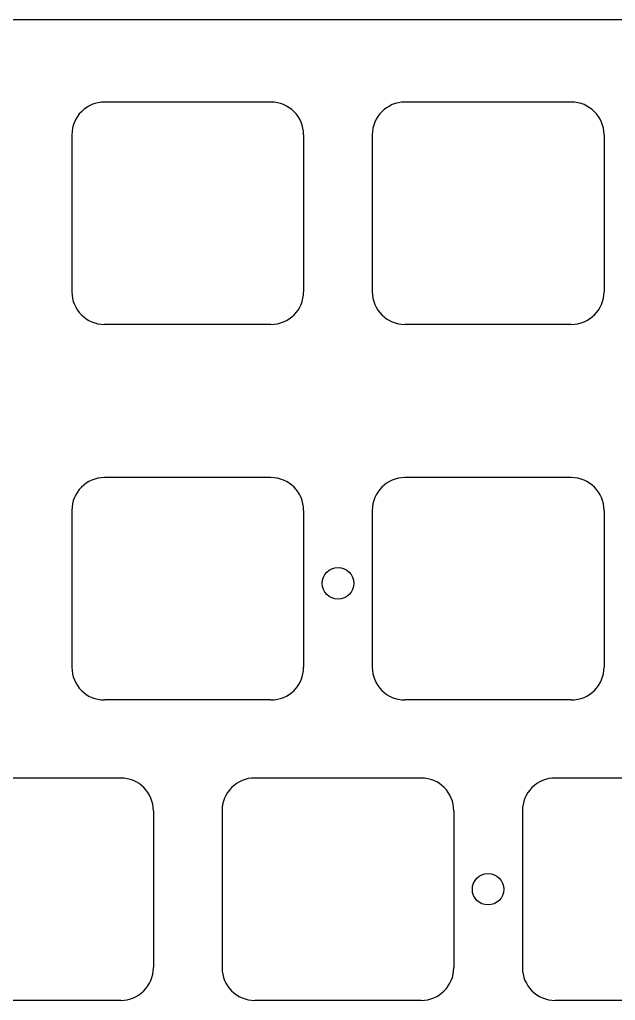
# Model space of a CAD drawing. Header units: millimetres. Extents: x -11 to 340, y -118 to 18.
# Drawn here: x 198.9 to 236.7, y -49.9 to 12.3 of the extents above; entities that cross this region are included whole.
import ezdxf

# ---------------------------------------------------------------- set-up
doc = ezdxf.new("R2010")
doc.units = ezdxf.units.MM
doc.header["$MEASUREMENT"] = 0
doc.layers.add('BLACK', color=7, linetype='CONTINUOUS')

msp = doc.modelspace()

# ---------------------------------------------------------------- linework, layer by layer
at = {"layer": 'BLACK', "linetype": 'Continuous'}
for p, q in [((172.55, 12.28), (300.3125, 12.28)), ((214.825, 7.05), (204.274999, 7.05)), ((233.875, 7.05), (223.324999, 7.05)), ((202.2, 4.975), (202.2, -4.975001)), ((216.9, 4.975), (216.9, -4.975)), ((221.25, 4.975), (221.25, -4.975001)), ((235.95, 4.975), (235.95, -4.975)), ((214.825, -7.05), (204.275, -7.05)), ((233.875, -7.05), (223.325, -7.05)), ((214.825, -16.762501), (204.275, -16.762501)), ((233.875, -16.762501), (223.325, -16.762501)), ((202.200001, -18.8375), (202.200001, -28.7875)), ((216.900001, -18.8375), (216.900001, -28.7875)), ((221.250001, -18.8375), (221.250001, -28.7875)), ((235.950001, -18.8375), (235.950001, -28.7875)), ((214.825, -30.862501), (204.275, -30.862501)), ((233.875, -30.862501), (223.325, -30.862501)), ((205.3, -35.8125), (194.750001, -35.8125)), ((213.800001, -35.812502), (213.800001, -35.8125)), ((224.35, -35.8125), (213.800001, -35.8125)), ((232.850001, -35.812502), (232.850001, -35.8125)), ((243.4, -35.8125), (232.850001, -35.8125)), ((207.375001, -37.8875), (207.375001, -47.8375)), ((211.725001, -37.8875), (211.725001, -47.8375)), ((226.425001, -37.8875), (226.425001, -47.8375)), ((230.775001, -37.8875), (230.775001, -47.8375)), ((205.300001, -49.9125), (194.75, -49.9125)), ((205.300001, -49.912501), (205.300001, -49.9125)), ((224.350001, -49.9125), (213.8, -49.9125)), ((224.350001, -49.912501), (224.350001, -49.9125)), ((243.400001, -49.9125), (232.85, -49.9125))]:
    msp.add_line(p, q, dxfattribs=at)
at = {"layer": 'BLACK'}
for centre in [(219.0842, -23.4625), (228.6, -42.8625)]:
    msp.add_circle(centre, 1, dxfattribs=at)
for centre, radius, start, end in [((204.275004, 4.974996), 2.075004, 90.00013806, 179.99988955), ((214.825, 4.975), 2.075, 0, 90), ((223.325004, 4.974996), 2.075004, 90.00013806, 179.99988955), ((233.875, 4.975), 2.075, 0, 90), ((204.275002, -4.974998), 2.075002, 180.00008284, 269.99994478), ((214.825, -4.975), 2.075, 270, 0), ((223.325002, -4.974998), 2.075002, 180.00008284, 269.99994478), ((233.875, -4.975), 2.075, 270, 0), ((204.275, -18.8375), 2.074999, 90, 180), ((214.825, -18.8375), 2.074999, 0, 90), ((223.325, -18.8375), 2.074999, 90, 180), ((233.875, -18.8375), 2.074999, 0, 90), ((204.275, -28.7875), 2.075001, 180, 270), ((214.825, -28.7875), 2.075001, 270, 0), ((223.325, -28.7875), 2.075001, 180, 270), ((233.875, -28.7875), 2.075001, 270, 0), ((205.3, -37.8875), 2.075, 0, 90), ((213.8, -37.8875), 2.074999, 89.99997239, 180), ((224.35, -37.8875), 2.075, 0, 90), ((232.85, -37.8875), 2.074999, 89.99997239, 180), ((205.3, -47.8375), 2.075001, 270.00002761, 0), ((213.8, -47.8375), 2.075, 180, 270), ((224.35, -47.8375), 2.075001, 270.00002761, 0), ((232.85, -47.8375), 2.075, 180, 270)]:
    msp.add_arc(centre, radius, start, end, dxfattribs=at)

doc.saveas('drawing.dxf')
